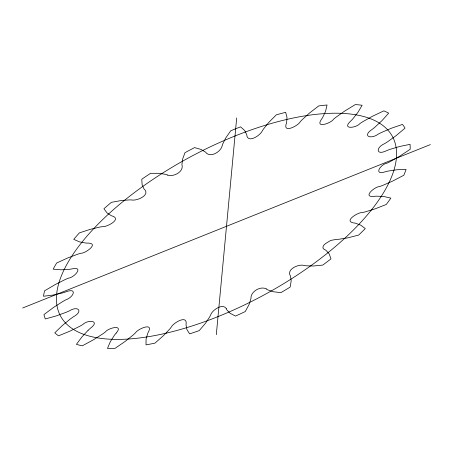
<?xml version="1.0" encoding="UTF-8"?>
<svg xmlns="http://www.w3.org/2000/svg" width="453" height="453" viewBox="0 0 453 453"><rect width="100%" height="100%" fill="white"/><g stroke="black" fill="none" stroke-linecap="round" stroke-linejoin="round"><path stroke-width="0.68" d="M216.308 334.665L236.693 117.939M116.189 333.085C124.133 323.935 108.097 327.921 105.379 331.97A33.346 13.828 -28.4 0 1 102.52 334.054L93.261 339.892L82.27 345.832A203.765 84.501 -28.4 0 1 76.415 344.325L81.902 336.97L88.086 330.339M325.424 243.742C323.374 244.852 321.387 248.572 324.58 249.563A33.346 13.828 -28.4 0 1 326.092 250.435L329.218 253.935L330.984 258.856A203.765 84.501 -28.4 0 1 322.779 265.084L313.312 266.013L305.894 265.775A33.346 13.828 -28.4 0 1 303.787 265.356C298.787 264.054 287.689 268.646 289.784 274.801A33.346 13.828 -28.4 0 1 290.509 276.149L291.183 280.939L290.124 287.111A203.765 84.501 -28.4 0 1 280.854 292.666L273.193 291.721L267.666 289.841A33.346 13.828 -28.4 0 1 266.268 288.895M325.752 243.459L330.679 240.441L336.454 239.36A33.346 13.828 -28.4 0 0 339.133 239.224L347.978 237.808L358.663 235.062A203.765 84.501 -28.4 0 0 365.271 228.561L360.798 225.198L355.418 223.199A33.346 13.828 -28.4 0 0 353.221 222.865C343.691 220.928 358.385 212.117 362.207 212.548A33.346 13.828 -28.4 0 0 365.294 211.862L375.005 208.884L386.239 204.49A203.765 84.501 -28.4 0 0 390.843 198.12L383.94 196.523L376.641 196.166A33.346 13.828 -28.4 0 0 373.889 196.381C362.077 197.576 374.79 186.534 379.433 186.596A33.346 13.828 -28.4 0 0 382.734 185.413L392.706 181.053L403.776 175.288A203.765 84.501 -28.4 0 0 406.092 169.45L397.19 169.722L388.431 171.019A33.346 13.828 -28.4 0 0 385.299 171.783C373.108 175.747 380.475 164.218 387.049 163.142A33.346 13.828 -28.4 0 0 390.356 161.528L399.959 156.064L410.175 149.292A203.765 84.501 -28.4 0 0 410.05 144.348L399.716 146.478L390.044 149.354A33.346 13.828 -28.4 0 0 386.732 150.606C376.03 155.962 375.531 147.542 384.58 143.652A33.346 13.828 -28.4 0 0 387.683 141.715L396.313 135.487L405.033 128.137A203.765 84.501 -28.4 0 0 402.479 124.405L391.358 128.25L381.381 132.519A33.346 13.828 -28.4 0 0 378.096 134.184C371.262 139.405 361.613 136.444 372.173 129.36A33.346 13.828 -28.4 0 0 374.88 127.219L382.004 120.617L388.674 113.148A203.765 84.501 -28.4 0 0 383.85 110.855L372.638 116.178L362.989 121.58A33.346 13.828 -28.4 0 0 359.931 123.556C356.285 128.091 341.313 129.779 350.616 121.155A33.346 13.828 -28.4 0 0 352.757 118.946L357.915 112.389L362.128 105.266A203.765 84.501 -28.4 0 0 355.333 104.564L344.739 111.03L336.018 117.214A33.346 13.828 -28.4 0 0 333.385 119.377C331.29 123.057 315.045 128.873 321.262 119.564A33.346 13.828 -28.4 0 0 322.7 117.418L325.577 111.319L327.055 104.994A203.765 84.501 -28.4 0 0 318.719 105.923L309.41 113.125L302.168 119.711A33.346 13.828 -28.4 0 0 300.124 121.919C298.419 125.362 283.889 133.335 285.951 124.671A33.346 13.828 -28.4 0 0 286.596 122.735L287.009 117.474L285.667 112.338A203.765 84.501 -28.4 0 0 276.313 114.841L268.872 122.327L263.561 128.901A33.346 13.828 -28.4 0 0 262.236 131.019C260.379 135.136 248.986 142.955 246.908 136.172A33.346 13.828 -28.4 0 0 246.721 134.552L244.637 130.464L240.56 126.846A203.765 84.501 -28.4 0 0 230.775 130.77L225.673 138.063L222.627 144.213A33.346 13.828 -28.4 0 0 222.106 146.109C220.549 151.681 211.551 157.378 206.579 153.329A33.346 13.828 -28.4 0 0 205.571 152.14L201.132 149.479L194.569 147.604A203.765 84.501 -28.4 0 0 184.971 152.695L182.525 159.348L181.936 164.677A33.346 13.828 -28.4 0 0 182.248 166.234C182.536 172.582 173.052 177.072 167.502 175.073M22.65 308L430.35 144.603M266.273 288.895C260.826 285.951 251.828 290.934 251.013 296.987A33.346 13.828 -28.4 0 1 250.905 298.731L249.082 304.512L245.271 311.539A203.765 84.501 -28.4 0 1 235.509 316.081L230.147 313.317L226.851 309.914A33.346 13.828 -28.4 0 1 226.251 308.504M226.257 308.499C222.616 302.983 212.446 310.033 210.696 314.733A33.346 13.828 -28.4 0 1 209.773 316.76L205.56 323.17L199.241 330.616A203.765 84.501 -28.4 0 1 189.597 333.855L186.863 329.444L186.019 324.739A33.346 13.828 -28.4 0 1 186.245 322.944C186.155 315.078 173.159 323.272 171.376 326.924A33.346 13.828 -28.4 0 1 169.682 329.11L163.363 335.741L154.92 343.142A203.765 84.501 -28.4 0 1 146.002 344.869L146.076 339.093L147.729 333.374A33.346 13.828 -28.4 0 1 148.771 331.313C153.018 322.168 137.304 329.331 135.521 332.791A33.346 13.828 -28.4 0 1 133.171 334.994L125.124 341.432L115.096 348.317A203.765 84.501 -28.4 0 1 107.469 348.436L110.339 341.658L114.383 335.277A33.346 13.828 -28.4 0 1 116.183 333.085M88.092 330.339A33.346 13.828 -28.4 0 1 90.526 328.148C100.73 320.435 87.786 319.427 82.848 324.501A33.346 13.828 -28.4 0 1 79.654 326.341L69.768 331.217L58.511 335.837A203.765 84.501 -28.4 0 1 54.79 332.802L62.548 325.328L70.487 318.861A33.346 13.828 -28.4 0 1 73.414 316.806C83.539 311.285 78.171 305.379 69.349 310.871A33.346 13.828 -28.4 0 1 66.019 312.344L56.121 315.945L45.306 318.957A203.765 84.501 -28.4 0 1 43.952 314.58L53.499 307.462L62.69 301.568A33.346 13.828 -28.4 0 1 65.917 299.778C73.607 297.321 77.769 287.196 65.719 291.919A33.346 13.828 -28.4 0 1 62.469 292.938L53.182 295.045L43.488 296.251A203.765 84.501 -28.4 0 1 44.587 290.82L55.317 284.501L65.187 279.546A33.346 13.828 -28.4 0 1 68.511 278.136C73.998 277.751 84.468 266.205 72.191 268.85A33.346 13.828 -28.4 0 1 69.224 269.342L61.132 269.818L53.165 269.156A203.765 84.501 -28.4 0 1 56.653 263L67.893 257.882L77.814 254.178A33.346 13.828 -28.4 0 1 81.036 253.238C85.119 253.555 99.224 243.476 88.358 243.108A33.346 13.828 -28.4 0 1 85.86 243.046L79.473 241.862L73.737 239.365A203.765 84.501 -28.4 0 1 79.388 232.876L90.436 229.28L99.79 227.061A33.346 13.828 -28.4 0 1 102.695 226.647C106.574 227.112 121.076 219.745 113.21 216.308A33.346 13.828 -28.4 0 1 111.336 215.702L107.055 212.933L103.907 208.754A203.765 84.501 -28.4 0 1 111.37 202.338L121.529 200.486L129.722 199.892A33.346 13.828 -28.4 0 1 132.14 200.033C136.727 200.832 149.099 195.826 145.175 190.13A33.346 13.828 -28.4 0 1 144.048 189.014L142.14 184.835L141.778 179.246A203.765 84.501 -28.4 0 1 150.583 173.306L159.218 173.318L165.741 174.382A33.346 13.828 -28.4 0 1 167.508 175.068M166.687 333.046A188.674 78.239 -28.4 0 0 394.297 140.577A188.674 78.239 -28.4 0 0 118.516 205.277A188.674 78.239 -28.4 0 0 166.687 333.046"/></g></svg>
